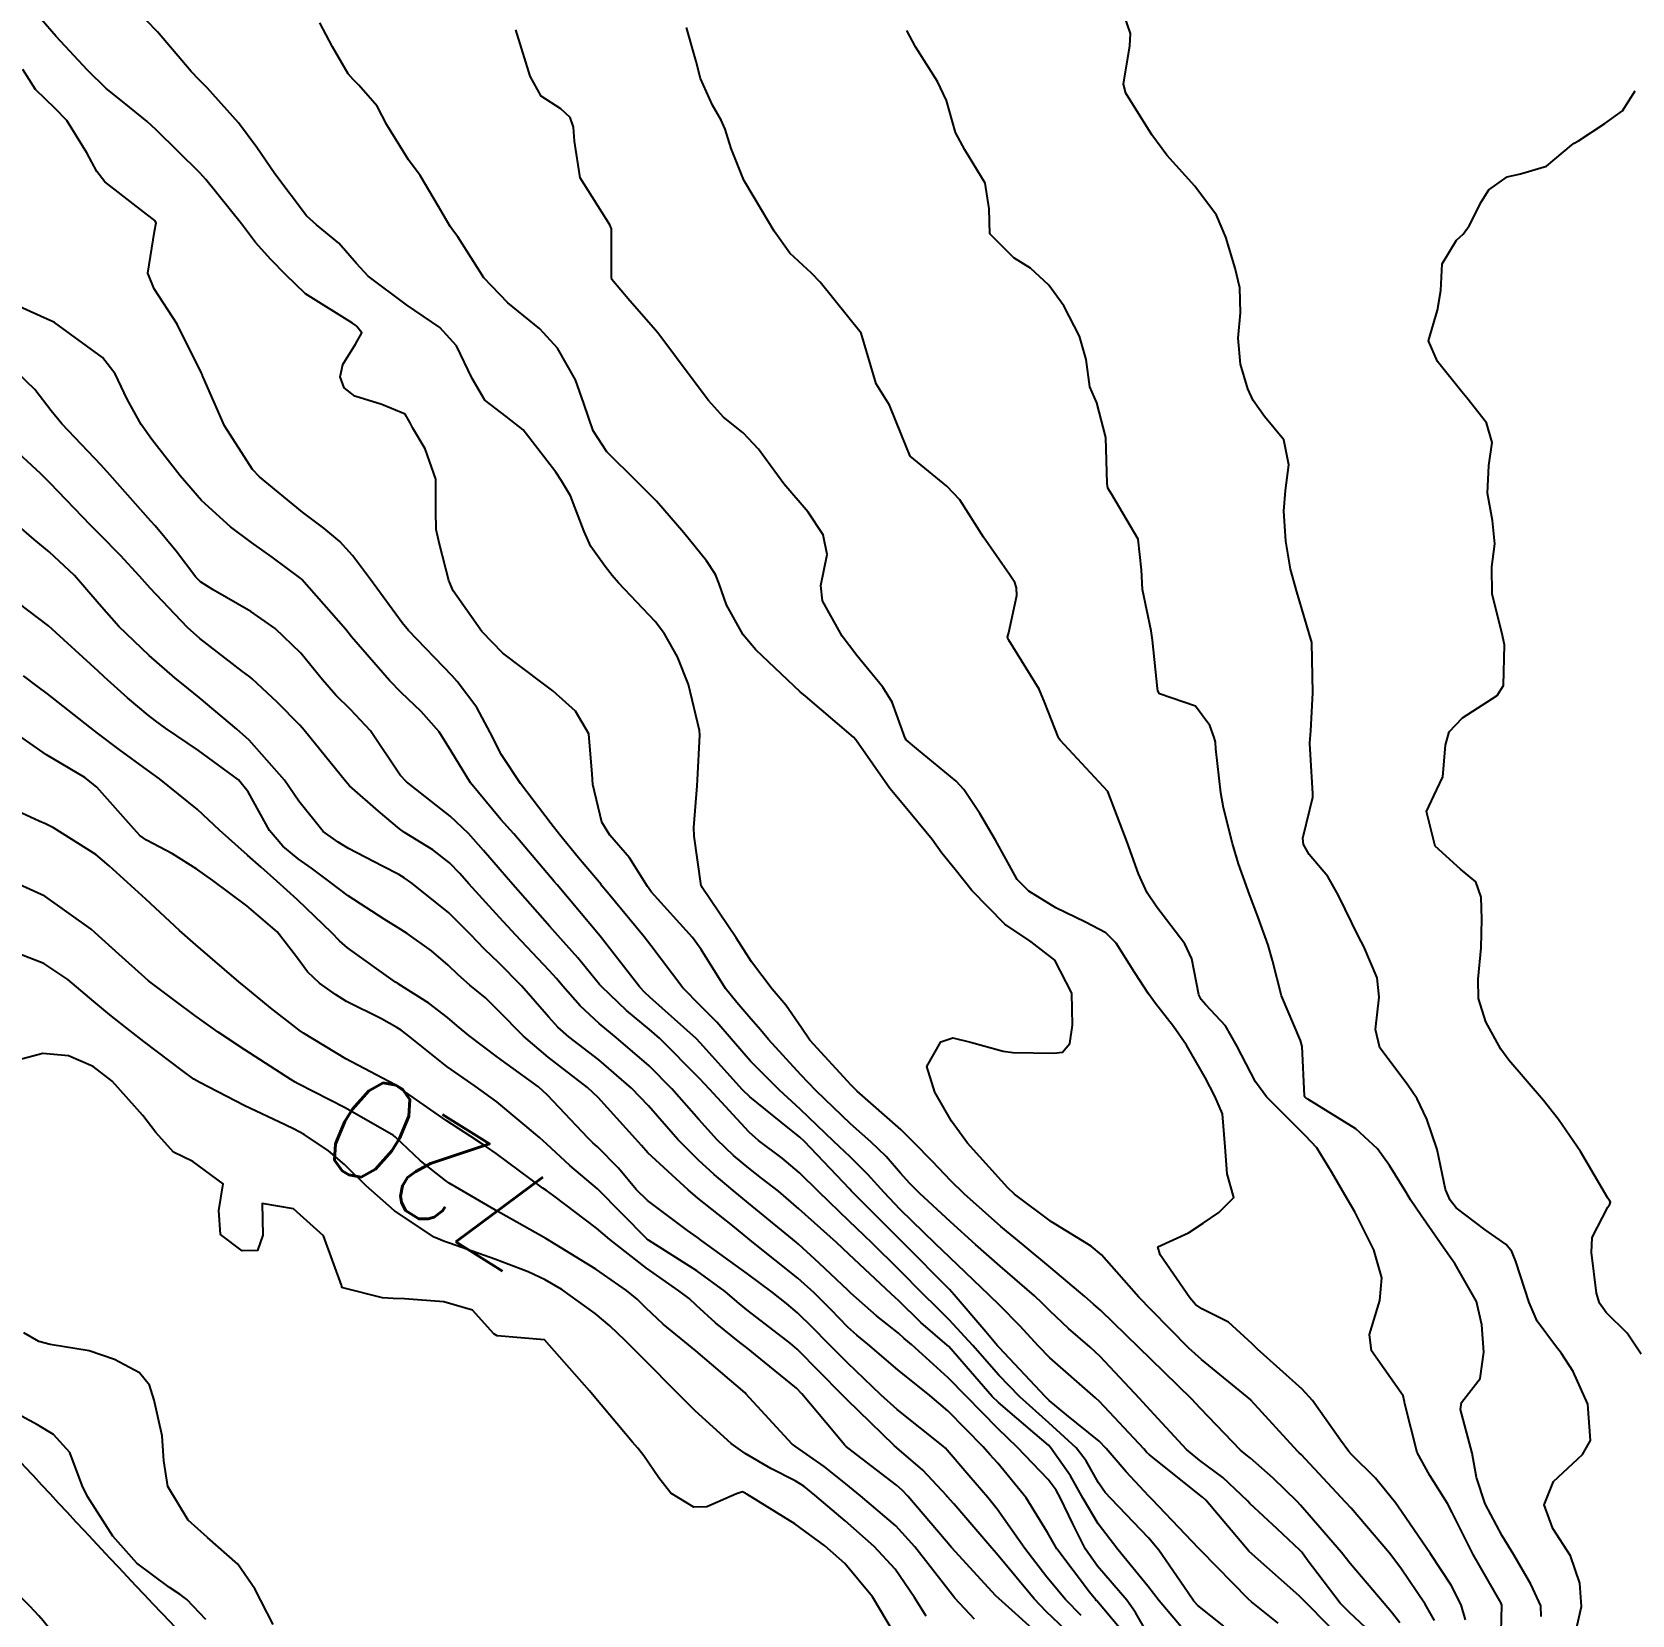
# Model space of a CAD drawing. Header units: metres. Extents: x 318500 to 325275, y 7408834 to 7428799.
# Drawn here: x 320103.9 to 320167.2, y 7413074.7 to 7413137.4 of the extents above; entities that cross this region are included whole.
import ezdxf
from ezdxf.enums import TextEntityAlignment as Align

# ---------------------------------------------------------------- set-up
doc = ezdxf.new("R2010")
doc.units = ezdxf.units.M
doc.header["$MEASUREMENT"] = 0
for name, color, linetype in [('Cotas', 45, 'Continuous'), ('Curvas de Nivel 1m', 11, 'Continuous'), ('Curvas de Nivel 5m', 15, 'Continuous'), ('Hidrografia', 140, 'Continuous')]:
    doc.layers.add(name, color=color, linetype=linetype)
doc.styles.add('Style-STANDARD', font='STANDARD.shx')

msp = doc.modelspace()

# ---------------------------------------------------------------- linework, layer by layer
at = {"layer": 'Curvas de Nivel 1m', "flags": 128}
for points, elevation in [([(320165.013, 7413074.019), (320165.247, 7413075.062), (320165.173, 7413075.975), (320164.805, 7413077.069), (320164.116, 7413078.141), (320163.764, 7413079.085), (320164.139, 7413080.009), (320165.282, 7413081.069), (320165.599, 7413081.625), (320165.494, 7413083.067), (320164.909, 7413084.363), (320164.454, 7413085.078), (320164.213, 7413085.378), (320163.487, 7413086.355), (320163.179, 7413087.096), (320162.644, 7413088.715), (320162.486, 7413089.107), (320162.264, 7413089.385), (320161.43, 7413089.966), (320160.286, 7413090.842), (320160.044, 7413091.142), (320159.87, 7413091.568), (320159.529, 7413093.148), (320159.128, 7413094.352), (320158.747, 7413095.156), (320158.349, 7413095.738), (320157.27, 7413097.177), (320157.097, 7413097.899), (320157.234, 7413099.177), (320157.165, 7413099.942), (320156.635, 7413101.187), (320156.426, 7413101.576), (320155.627, 7413103.202), (320155.203, 7413103.954), (320154.466, 7413104.827), (320154.244, 7413105.222), (320154.221, 7413105.475), (320154.491, 7413106.6), (320154.617, 7413107.099), (320154.62, 7413107.218), (320154.524, 7413108.788), (320154.5, 7413109.22), (320154.502, 7413109.249), (320154.535, 7413109.722), (320154.62, 7413111.219), (320154.58, 7413113.22), (320153.977, 7413115.226), (320153.737, 7413116.111), (320153.549, 7413117.231), (320153.473, 7413118.407), (320153.529, 7413119.231), (320153.664, 7413120.241), (320153.467, 7413121.232), (320152.699, 7413122.163), (320152.258, 7413122.799), (320152.045, 7413123.25), (320151.746, 7413124.233), (320151.666, 7413125.256), (320151.746, 7413126.264), (320151.722, 7413127.256), (320151.544, 7413128.025), (320151.177, 7413129.264), (320150.803, 7413130.134), (320149.944, 7413131.283), (320148.838, 7413132.505), (320148.243, 7413133.306), (320147.219, 7413134.964), (320147.117, 7413135.318), (320147.378, 7413136.83), (320147.394, 7413137.315), (320146.921, 7413138.709)], 736), ([(320158.062, 7413074.408), (320157.733, 7413074.832), (320157.431, 7413075.17), (320156.094, 7413076.765), (320155.746, 7413077.194), (320154.128, 7413079.07), (320154, 7413079.212), (320153.045, 7413080.133), (320152.147, 7413080.925), (320151.97, 7413081.065), (320151.755, 7413081.246), (320150.174, 7413082.899), (320149.811, 7413083.274), (320148.203, 7413084.841), (320147.73, 7413085.305), (320146.224, 7413086.768), (320145.934, 7413087.031), (320145.596, 7413087.33), (320144.247, 7413088.468), (320143.147, 7413089.367), (320142.271, 7413090.093), (320140.812, 7413091.395), (320140.295, 7413091.911), (320139.561, 7413092.669), (320138.832, 7413093.422), (320138.318, 7413093.935), (320136.586, 7413095.456), (320136.343, 7413095.688), (320134.716, 7413097.477), (320134.375, 7413097.96), (320133.757, 7413098.863), (320133.221, 7413099.498), (320132.406, 7413100.571), (320131.795, 7413101.519), (320130.45, 7413103.514), (320130.432, 7413103.54), (320130.413, 7413103.578), (320130.129, 7413105.543), (320130.124, 7413105.894), (320130.251, 7413107.542), (320130.269, 7413107.777), (320130.355, 7413109.542), (320130.344, 7413109.73), (320129.906, 7413111.546), (320129.472, 7413112.645), (320128.959, 7413113.556), (320128.587, 7413114.046), (320127.139, 7413115.582), (320126.894, 7413115.867), (320126.616, 7413116.219), (320126.041, 7413117.016), (320125.783, 7413117.603), (320125.239, 7413119.024), (320124.888, 7413119.617), (320124.665, 7413119.953), (320123.369, 7413121.633), (320122.695, 7413122.155), (320121.85, 7413122.801), (320121.349, 7413123.66), (320120.729, 7413124.953), (320120.065, 7413125.68), (320118.753, 7413126.585), (320117.237, 7413127.715), (320116.775, 7413128.213), (320116.079, 7413129.026), (320115.189, 7413129.744), (320114.795, 7413130.099), (320113.54, 7413131.769), (320112.835, 7413132.809), (320112.108, 7413133.787), (320110.864, 7413135.172), (320110.546, 7413135.484), (320110.227, 7413135.81), (320108.893, 7413137.38), (320108.466, 7413137.837)], 731), ([(320159.433, 7413074.508), (320159.06, 7413075.145), (320158.091, 7413076.574), (320157.642, 7413077.167), (320156.126, 7413078.949), (320155.911, 7413079.192), (320154.149, 7413081.069), (320154.077, 7413081.139), (320154.003, 7413081.212), (320152.18, 7413083.217), (320152.156, 7413083.24), (320150.203, 7413084.832), (320149.713, 7413085.277), (320148.966, 7413086.037), (320148.225, 7413086.785), (320147.731, 7413087.305), (320146.255, 7413088.981), (320145.837, 7413089.326), (320144.274, 7413090.286), (320142.81, 7413091.372), (320142.548, 7413091.632), (320142.295, 7413091.901), (320140.947, 7413093.394), (320140.323, 7413094.269), (320139.656, 7413095.41), (320139.337, 7413096.433), (320139.9, 7413097.407), (320140.372, 7413097.569), (320141.074, 7413097.393), (320142.365, 7413097.04), (320142.747, 7413096.992), (320144.364, 7413096.966), (320144.713, 7413096.996), (320144.999, 7413097.341), (320145.109, 7413098.07), (320145.077, 7413099.34), (320144.409, 7413100.637), (320143.473, 7413101.364), (320142.43, 7413102.067), (320141.127, 7413103.393), (320140.458, 7413104.235), (320139.928, 7413104.872), (320139.546, 7413105.414), (320138.489, 7413106.706), (320137.876, 7413107.439), (320136.528, 7413109.358), (320136.439, 7413109.461), (320134.546, 7413111.088), (320134.328, 7413111.264), (320134.085, 7413111.487), (320132.571, 7413112.918), (320132.067, 7413113.518), (320131.413, 7413114.712), (320131.118, 7413115.532), (320130.983, 7413115.904), (320130.619, 7413116.441), (320129.728, 7413117.549), (320128.649, 7413118.807), (320127.883, 7413119.572), (320126.678, 7413120.76), (320126.135, 7413121.598), (320125.773, 7413122.676), (320125.444, 7413123.609), (320124.729, 7413124.866), (320124.023, 7413125.627), (320122.755, 7413126.66), (320121.812, 7413127.654), (320121.406, 7413128.29), (320120.786, 7413129.271), (320120.613, 7413129.498), (320120.482, 7413129.675), (320120.016, 7413130.467), (320119.299, 7413131.693), (320118.829, 7413132.325), (320117.97, 7413133.709), (320117.586, 7413134.442), (320116.866, 7413135.28), (320116.638, 7413135.494), (320116.45, 7413135.726), (320115.823, 7413136.798), (320115.327, 7413137.744)], 732), ([(320160.658, 7413074.531), (320160.483, 7413075.126), (320160.082, 7413075.908), (320159.274, 7413077.142), (320158.125, 7413078.818), (320157.881, 7413079.164), (320157.097, 7413080.133), (320156.149, 7413081.074), (320156.04, 7413081.191), (320155.714, 7413081.639), (320154.596, 7413083.214), (320154.187, 7413083.658), (320152.421, 7413085.238), (320152.212, 7413085.457), (320151.275, 7413086.309), (320150.226, 7413086.836), (320149.968, 7413087.015), (320149.744, 7413087.277), (320148.572, 7413088.978), (320148.483, 7413089.297), (320149.695, 7413089.852), (320150.274, 7413090.225), (320150.893, 7413090.649), (320151.488, 7413091.252), (320151.226, 7413092.182), (320151.144, 7413093.257), (320151.034, 7413094.555), (320150.741, 7413095.264), (320150.351, 7413095.999), (320149.612, 7413097.281), (320149.099, 7413098.011), (320148.386, 7413098.919), (320148.109, 7413099.303), (320147.576, 7413100.134), (320146.835, 7413101.316), (320146.426, 7413101.728), (320145.618, 7413102.146), (320144.441, 7413102.717), (320143.372, 7413103.366), (320142.916, 7413103.834), (320142.463, 7413104.657), (320142.061, 7413105.384), (320141.432, 7413106.444), (320140.806, 7413107.397), (320140.505, 7413107.726), (320138.933, 7413109.015), (320138.529, 7413109.362), (320138.489, 7413109.431), (320137.964, 7413110.858), (320137.606, 7413111.444), (320136.569, 7413112.705), (320135.989, 7413113.466), (320135.211, 7413114.864), (320135.144, 7413115.475), (320135.4, 7413116.694), (320135.235, 7413117.474), (320134.643, 7413118.379), (320133.677, 7413119.495), (320132.68, 7413120.869), (320132.067, 7413121.519), (320131.3, 7413122.135), (320130.702, 7413122.787), (320130.139, 7413123.546), (320128.738, 7413125.417), (320128.624, 7413125.562), (320127.591, 7413126.744), (320126.883, 7413127.588), (320126.859, 7413127.677), (320126.863, 7413129.589), (320126.792, 7413129.745), (320125.623, 7413131.608), (320125.399, 7413133.054), (320125.362, 7413133.612), (320125.232, 7413133.993), (320124.857, 7413134.339), (320124.076, 7413134.841), (320123.642, 7413135.632), (320123.074, 7413137.461)], 733), ([(320162.054, 7413073.532), (320162.094, 7413075.11), (320162.071, 7413075.189), (320160.959, 7413077.121), (320160.125, 7413078.772), (320159.944, 7413079.133), (320159.238, 7413080.241), (320158.742, 7413081.151), (320158.259, 7413083.079), (320158.248, 7413083.159), (320158.184, 7413083.401), (320156.933, 7413085.179), (320156.86, 7413085.824), (320157.269, 7413087.174), (320157.348, 7413088.069), (320157.028, 7413089.178), (320156.282, 7413090.673), (320155.97, 7413091.195), (320155.354, 7413092.258), (320154.779, 7413093.213), (320154.317, 7413093.707), (320152.787, 7413095.236), (320152.349, 7413095.825), (320151.605, 7413097.251), (320151.16, 7413098.04), (320150.386, 7413098.875), (320150.195, 7413099.08), (320150.101, 7413099.274), (320149.82, 7413100.687), (320149.548, 7413101.283), (320148.441, 7413102.732), (320148.063, 7413103.304), (320147.711, 7413104.054), (320147.266, 7413105.312), (320146.5, 7413107.32), (320144.619, 7413109.349), (320144.579, 7413109.398), (320144.531, 7413109.483), (320144.016, 7413110.829), (320143.78, 7413111.362), (320142.579, 7413113.313), (320142.542, 7413113.38), (320142.534, 7413113.427), (320142.583, 7413113.612), (320142.908, 7413115.073), (320142.888, 7413115.376), (320142.818, 7413115.583), (320142.615, 7413115.909), (320141.581, 7413117.39), (320140.652, 7413118.86), (320140.13, 7413119.408), (320138.677, 7413120.585), (320138.336, 7413121.435), (320137.869, 7413122.609), (320137.335, 7413123.451), (320136.74, 7413125.46), (320135.118, 7413127.477), (320134.773, 7413127.83), (320133.918, 7413128.629), (320133.297, 7413129.502), (320132.802, 7413130.343), (320132.106, 7413131.521), (320131.605, 7413132.762), (320131.358, 7413133.532), (320131.209, 7413133.89), (320130.859, 7413134.488), (320130.383, 7413135.545), (320130.21, 7413136.217), (320129.832, 7413137.551)], 734), ([(320156.053, 7413073.475), (320154.345, 7413075.207), (320154.074, 7413075.478), (320152.1, 7413077.24), (320150.376, 7413079.266), (320150.251, 7413079.388), (320150.132, 7413079.484), (320149.195, 7413080.224), (320148.148, 7413081.06), (320148.029, 7413081.172), (320147.923, 7413081.293), (320146.178, 7413083.17), (320146.021, 7413083.322), (320144.203, 7413084.902), (320143.754, 7413085.357), (320143.017, 7413086.167), (320142.226, 7413086.967), (320141.807, 7413087.384), (320140.252, 7413088.869), (320139.688, 7413089.409), (320138.28, 7413090.766), (320137.65, 7413091.44), (320137.011, 7413092.163), (320136.304, 7413092.857), (320135.665, 7413093.466), (320134.329, 7413094.739), (320133.51, 7413095.492), (320132.357, 7413096.649), (320131.601, 7413097.522), (320131.034, 7413098.188), (320130.383, 7413098.836), (320129.692, 7413099.547), (320128.415, 7413101.221), (320128.161, 7413101.564), (320126.709, 7413103.323), (320126.486, 7413103.589), (320126.473, 7413103.612), (320126.45, 7413103.632), (320125.554, 7413104.697), (320124.809, 7413105.615), (320124.476, 7413106.042), (320123.26, 7413107.632), (320122.517, 7413108.762), (320122.064, 7413109.647), (320121.533, 7413110.648), (320120.761, 7413111.667), (320120.553, 7413111.891), (320118.828, 7413113.696), (320118.584, 7413113.993), (320117.331, 7413115.713), (320116.619, 7413116.656), (320116.113, 7413117.216), (320115.481, 7413117.737), (320114.639, 7413118.372), (320112.931, 7413119.776), (320112.664, 7413120.064), (320111.553, 7413121.791), (320110.709, 7413123.716), (320110.684, 7413123.775), (320110.677, 7413123.8), (320110.64, 7413123.872), (320109.673, 7413125.816), (320108.761, 7413127.21), (320108.519, 7413127.834), (320108.787, 7413129.482), (320108.852, 7413129.829), (320108.791, 7413129.918), (320108.463, 7413130.167), (320106.814, 7413131.45), (320106.496, 7413131.863), (320106.104, 7413132.594), (320105.306, 7413133.875), (320104.855, 7413134.356), (320104.067, 7413135.097), (320103.573, 7413135.899)], 729), ([(320167.607, 7413085.039), (320167.053, 7413085.882), (320166.226, 7413086.701), (320165.953, 7413087.063), (320165.836, 7413087.464), (320165.643, 7413089.066), (320165.666, 7413089.669), (320166.287, 7413090.869), (320166.365, 7413090.983), (320166.391, 7413091.058), (320166.356, 7413091.124), (320166.292, 7413091.221), (320165.202, 7413093.071), (320164.329, 7413094.332), (320163.737, 7413095.089), (320162.364, 7413096.689), (320162.048, 7413097.115), (320161.458, 7413098.201), (320161.166, 7413099.128), (320161.157, 7413099.885), (320161.27, 7413101.127), (320161.303, 7413102.261), (320161.28, 7413103.128), (320161.068, 7413103.742), (320160.461, 7413104.247), (320159.457, 7413105.15), (320159.115, 7413106.53), (320159.402, 7413107.151), (320159.762, 7413107.896), (320159.867, 7413109.147), (320160.005, 7413109.676), (320160.541, 7413110.231), (320161.906, 7413111.12), (320162.153, 7413111.519), (320162.196, 7413113.116), (320162.099, 7413113.605), (320161.704, 7413115.124), (320161.703, 7413116.206), (320161.811, 7413117.122), (320161.727, 7413118.041), (320161.524, 7413119.127), (320161.584, 7413120.219), (320161.705, 7413121.125), (320161.48, 7413121.911), (320160.708, 7413122.903), (320160.508, 7413123.142), (320159.545, 7413124.335), (320159.186, 7413125.156), (320159.544, 7413126.366), (320159.678, 7413127.151), (320159.734, 7413128.197), (320160.303, 7413129.145), (320160.561, 7413129.375), (320160.798, 7413129.701), (320161.282, 7413130.664), (320161.579, 7413131.129), (320162.3, 7413131.646), (320162.83, 7413131.761), (320163.855, 7413132.075), (320164.847, 7413132.896), (320164.949, 7413132.979), (320165.121, 7413133.077), (320166.166, 7413133.758), (320166.862, 7413134.255), (320167.368, 7413135.053)], 737), ([(320153.242, 7413074.403), (320152.184, 7413075.238), (320152.072, 7413075.343), (320150.183, 7413077.269), (320150.101, 7413077.357), (320148.26, 7413079.289), (320148.131, 7413079.422), (320147.228, 7413080.391), (320146.443, 7413081.316), (320146.154, 7413081.607), (320144.869, 7413082.64), (320144.178, 7413083.215), (320144.039, 7413083.351), (320142.209, 7413085.304), (320142.14, 7413085.381), (320141.67, 7413085.931), (320140.428, 7413087.398), (320140.233, 7413087.609), (320138.429, 7413089.427), (320138.263, 7413089.599), (320136.399, 7413091.458), (320136.344, 7413091.513), (320136.291, 7413091.571), (320134.481, 7413093.478), (320134.312, 7413093.639), (320133.579, 7413094.233), (320132.336, 7413095.226), (320132.045, 7413095.514), (320130.368, 7413097.375), (320130.208, 7413097.542), (320128.386, 7413099.176), (320128.181, 7413099.356), (320127.979, 7413099.566), (320126.42, 7413101.59), (320124.713, 7413103.616), (320124.595, 7413103.761), (320124.453, 7413103.925), (320122.994, 7413105.635), (320122.479, 7413106.212), (320121.282, 7413107.658), (320120.519, 7413108.909), (320120.047, 7413109.677), (320119.334, 7413110.484), (320118.545, 7413111.231), (320118.074, 7413111.705), (320116.576, 7413113.444), (320116.345, 7413113.724), (320114.609, 7413115.714), (320114.571, 7413115.751), (320113.442, 7413116.591), (320112.624, 7413117.179), (320111.79, 7413117.788), (320110.646, 7413118.836), (320109.802, 7413119.813), (320108.681, 7413121.244), (320108.253, 7413121.837), (320107.702, 7413122.847), (320107.219, 7413123.852), (320106.72, 7413124.499), (320104.825, 7413125.879), (320104.741, 7413125.926), (320104.675, 7413125.947), (320102.754, 7413126.821)], 728), ([(320151.087, 7413074.281), (320150.068, 7413075.1), (320149.902, 7413075.272), (320149.504, 7413075.851), (320148.52, 7413077.286), (320148.107, 7413077.779), (320146.629, 7413079.313), (320146.391, 7413079.574), (320146.136, 7413079.948), (320145.644, 7413080.827), (320145.248, 7413081.334), (320144.165, 7413082.326), (320143.022, 7413083.362), (320142.193, 7413084.215), (320141.156, 7413085.391), (320140.22, 7413086.408), (320139.721, 7413086.903), (320139.199, 7413087.415), (320138.244, 7413088.386), (320137.158, 7413089.447), (320136.273, 7413090.304), (320135.072, 7413091.472), (320134.297, 7413092.218), (320133.614, 7413092.801), (320132.679, 7413093.504), (320132.315, 7413093.829), (320130.745, 7413095.534), (320130.346, 7413095.957), (320128.767, 7413097.556), (320128.373, 7413097.899), (320127.455, 7413098.649), (320126.475, 7413099.589), (320126.391, 7413099.682), (320125.536, 7413100.732), (320124.743, 7413101.615), (320124.425, 7413101.968), (320122.956, 7413103.635), (320122.456, 7413104.213), (320121.8, 7413104.987), (320121.203, 7413105.659), (320120.48, 7413106.338), (320118.754, 7413107.696), (320118.504, 7413107.968), (320117.328, 7413109.712), (320116.538, 7413110.561), (320115.951, 7413111.136), (320115.431, 7413111.737), (320114.566, 7413112.788), (320113.552, 7413113.765), (320112.59, 7413114.441), (320111.103, 7413115.294), (320110.607, 7413115.61), (320110.422, 7413115.803), (320109.642, 7413116.836), (320108.808, 7413117.827), (320108.633, 7413118.023), (320107.019, 7413119.855), (320106.666, 7413120.233), (320105.112, 7413121.876), (320104.695, 7413122.38), (320104.042, 7413123.229), (320103.352, 7413123.9)], 727), ([(320150.052, 7413073.488), (320148.53, 7413075.285), (320148.079, 7413075.858), (320146.899, 7413077.308), (320146.115, 7413078.325), (320145.526, 7413079.329), (320145.029, 7413080.226), (320144.239, 7413081.349), (320144.151, 7413081.441), (320143.622, 7413081.891), (320142.176, 7413083.126), (320141.93, 7413083.374), (320140.209, 7413085.343), (320140.15, 7413085.401), (320139.107, 7413086.305), (320138.227, 7413087.162), (320138.09, 7413087.293), (320137.927, 7413087.435), (320136.253, 7413089.008), (320135.764, 7413089.465), (320134.28, 7413090.804), (320133.466, 7413091.492), (320132.803, 7413092.01), (320132.299, 7413092.407), (320131.694, 7413092.909), (320131.049, 7413093.529), (320130.322, 7413094.331), (320129.257, 7413095.551), (320128.354, 7413096.46), (320127.044, 7413097.58), (320126.673, 7413097.886), (320126.375, 7413098.138), (320125.62, 7413098.839), (320124.941, 7413099.612), (320124.692, 7413099.913), (320124.399, 7413100.232), (320123.077, 7413101.633), (320122.43, 7413102.332), (320121.221, 7413103.658), (320120.862, 7413104.072), (320120.458, 7413104.491), (320119.792, 7413105.009), (320118.67, 7413105.697), (320118.472, 7413105.839), (320117.646, 7413106.545), (320116.497, 7413107.544), (320116.334, 7413107.722), (320115.542, 7413108.707), (320114.709, 7413109.747), (320114.624, 7413109.842), (320114.532, 7413109.939), (320113.628, 7413110.851), (320112.639, 7413111.779), (320112.551, 7413111.854), (320112.266, 7413112.071), (320110.574, 7413113.376), (320110.085, 7413113.807), (320108.603, 7413115.366), (320108.181, 7413115.836), (320107.433, 7413116.663), (320106.626, 7413117.481), (320106.254, 7413117.864), (320104.655, 7413119.523), (320104.287, 7413119.886), (320102.682, 7413121.373)], 726), ([(320146.961, 7413074.208), (320146.07, 7413075.277), (320146.045, 7413075.296), (320146.027, 7413075.321), (320145.78, 7413075.619), (320144.49, 7413077.344), (320144.109, 7413077.982), (320143.275, 7413079.359), (320142.144, 7413080.729), (320141.84, 7413081.068), (320141.565, 7413081.379), (320140.171, 7413082.798), (320139.46, 7413083.411), (320138.195, 7413084.428), (320137, 7413085.442), (320136.568, 7413085.801), (320136.217, 7413086.118), (320135.555, 7413086.798), (320134.889, 7413087.473), (320134.239, 7413088.056), (320132.418, 7413089.508), (320132.262, 7413089.637), (320131.662, 7413090.126), (320130.285, 7413091.219), (320129.891, 7413091.544), (320128.305, 7413093.02), (320128.046, 7413093.302), (320127.813, 7413093.567), (320126.334, 7413095.2), (320125.912, 7413095.596), (320124.358, 7413096.806), (320123.377, 7413097.63), (320122.38, 7413098.647), (320121.882, 7413099.144), (320121.264, 7413099.657), (320120.796, 7413100.064), (320120.402, 7413100.445), (320119.738, 7413101.008), (320118.778, 7413101.695), (320118.423, 7413101.925), (320117.873, 7413102.261), (320116.442, 7413103.187), (320115.733, 7413103.731), (320114.997, 7413104.283), (320114.459, 7413104.655), (320113.853, 7413105.148), (320113.336, 7413105.767), (320112.493, 7413107.308), (320112.107, 7413107.784), (320110.517, 7413108.941), (320109.221, 7413109.82), (320108.82, 7413110.113), (320108.535, 7413110.336), (320107.717, 7413111.018), (320106.791, 7413111.856), (320106.553, 7413112.078), (320104.58, 7413113.88), (320102.602, 7413115.369)], 724), ([(320145.441, 7413074.707), (320144.834, 7413075.339), (320144.083, 7413076.223), (320143.219, 7413077.359), (320142.123, 7413078.908), (320141.758, 7413079.376), (320140.999, 7413080.248), (320140.149, 7413081.251), (320140.077, 7413081.329), (320139.99, 7413081.402), (320138.171, 7413082.86), (320137.522, 7413083.437), (320136.199, 7413084.701), (320135.435, 7413085.462), (320134.831, 7413086.088), (320134.222, 7413086.684), (320133.789, 7413087.05), (320133.215, 7413087.495), (320132.241, 7413088.225), (320130.433, 7413089.537), (320130.262, 7413089.659), (320129.871, 7413089.938), (320128.283, 7413091.122), (320127.834, 7413091.567), (320127.135, 7413092.414), (320126.307, 7413093.251), (320126.129, 7413093.413), (320125.942, 7413093.596), (320124.335, 7413095.299), (320123.973, 7413095.624), (320122.357, 7413096.804), (320121.214, 7413097.657), (320120.75, 7413098.04), (320120.377, 7413098.369), (320119.634, 7413098.933), (320118.419, 7413099.7), (320118.403, 7413099.712), (320118.323, 7413099.769), (320116.411, 7413101.128), (320116.099, 7413101.408), (320115.797, 7413101.729), (320114.439, 7413103.03), (320113.617, 7413103.762), (320113.002, 7413104.318), (320112.46, 7413104.797), (320111.348, 7413105.791), (320110.482, 7413106.606), (320108.976, 7413107.823), (320108.505, 7413108.16), (320107.38, 7413108.984), (320106.527, 7413109.627), (320106.219, 7413109.863), (320104.543, 7413111.179), (320104.142, 7413111.482), (320103.603, 7413111.894)], 723), ([(320144.838, 7413074.119), (320144.065, 7413074.861), (320143.586, 7413075.355), (320142.097, 7413077.153), (320141.916, 7413077.373), (320140.405, 7413079.117), (320140.165, 7413079.399), (320140.147, 7413079.417), (320140.13, 7413079.44), (320139.178, 7413080.452), (320138.149, 7413081.339), (320138.044, 7413081.431), (320136.177, 7413083.246), (320135.977, 7413083.453), (320134.206, 7413085.24), (320133.927, 7413085.484), (320132.951, 7413086.233), (320132.223, 7413086.795), (320131.831, 7413087.119), (320131.357, 7413087.523), (320130.242, 7413088.35), (320128.325, 7413089.559), (320128.261, 7413089.612), (320126.307, 7413091.59), (320125.212, 7413092.519), (320124.307, 7413093.356), (320124.019, 7413093.623), (320122.331, 7413095.031), (320121.465, 7413095.653), (320120.351, 7413096.427), (320118.765, 7413097.694), (320118.541, 7413097.867), (320118.373, 7413097.982), (320117.768, 7413098.314), (320116.383, 7413098.999), (320115.945, 7413099.286), (320115.306, 7413099.736), (320114.832, 7413100.179), (320114.405, 7413100.775), (320113.633, 7413101.762), (320112.435, 7413102.796), (320111.091, 7413103.794), (320110.454, 7413104.242), (320109.49, 7413104.844), (320108.466, 7413105.385), (320108.205, 7413105.572), (320107.96, 7413105.838), (320106.494, 7413107.488), (320106.021, 7413107.865), (320104.513, 7413108.762), (320102.881, 7413109.905)], 722), ([(320144.054, 7413073.703), (320142.185, 7413075.369), (320142.072, 7413075.477), (320140.311, 7413077.397), (320140.104, 7413077.638), (320138.587, 7413079.423), (320138.365, 7413079.659), (320138.134, 7413079.86), (320136.391, 7413081.204), (320136.149, 7413081.394), (320136.116, 7413081.417), (320136.081, 7413081.451), (320135.696, 7413081.917), (320134.397, 7413083.477), (320134.183, 7413083.697), (320133.129, 7413084.563), (320132.207, 7413085.304), (320131.94, 7413085.513), (320130.984, 7413086.289), (320130.224, 7413086.975), (320129.93, 7413087.246), (320129.533, 7413087.547), (320128.243, 7413088.455), (320126.802, 7413089.582), (320126.267, 7413090.028), (320124.588, 7413091.313), (320124.289, 7413091.523), (320124.144, 7413091.621), (320122.303, 7413092.987), (320121.916, 7413093.256), (320121.291, 7413093.655), (320120.319, 7413094.295), (320118.407, 7413095.631), (320118.34, 7413095.677), (320118.299, 7413095.7), (320116.355, 7413096.733), (320114.681, 7413097.745), (320114.499, 7413097.876), (320114.372, 7413097.973), (320113.367, 7413098.752), (320112.388, 7413099.556), (320112.119, 7413099.783), (320110.412, 7413101.249), (320109.776, 7413101.81), (320108.438, 7413103.057), (320107.569, 7413103.843), (320106.982, 7413104.379), (320106.46, 7413104.822), (320104.79, 7413105.877), (320104.472, 7413106.033), (320104.212, 7413106.146), (320102.485, 7413106.932)], 721), ([(320139.32, 7413074.669), (320138.85, 7413075.418), (320138.087, 7413076.536), (320137.262, 7413077.438), (320136.115, 7413078.449), (320134.907, 7413079.468), (320134.479, 7413079.82), (320134.136, 7413080.033), (320133.165, 7413080.52), (320132.146, 7413081.113), (320131.596, 7413081.516), (320130.169, 7413082.796), (320129.43, 7413083.541), (320128.199, 7413084.8), (320127.421, 7413085.572), (320126.804, 7413086.169), (320126.221, 7413086.66), (320124.901, 7413087.603), (320124.236, 7413087.991), (320123.561, 7413088.299), (320122.248, 7413088.81), (320120.492, 7413089.431), (320120.258, 7413089.505), (320119.843, 7413089.676), (320118.275, 7413090.719), (320117.153, 7413091.711), (320116.298, 7413092.548), (320115.669, 7413093.095), (320114.705, 7413093.744), (320114.313, 7413093.95), (320113.947, 7413094.124), (320112.327, 7413094.894), (320110.573, 7413095.798), (320110.342, 7413095.937), (320109.878, 7413096.276), (320108.364, 7413097.427), (320107.822, 7413097.838), (320107.009, 7413098.483), (320106.381, 7413099.008), (320105.35, 7413099.87), (320104.399, 7413100.511), (320103.415, 7413100.885)], 719), ([(320138.055, 7413073.97), (320137.193, 7413075.439), (320136.09, 7413076.759), (320135.304, 7413077.462), (320134.113, 7413078.328), (320132.223, 7413079.509), (320132.161, 7413079.541), (320132.13, 7413079.557), (320132.044, 7413079.598), (320131.806, 7413079.513), (320130.638, 7413079.009), (320130.122, 7413078.987), (320129.216, 7413079.544), (320128.731, 7413080.147), (320128.145, 7413081.016), (320127.903, 7413081.319), (320127.696, 7413081.567), (320126.177, 7413083.368), (320125.988, 7413083.592), (320124.21, 7413085.61), (320122.341, 7413085.768), (320122.212, 7413085.855), (320121.358, 7413086.79), (320120.225, 7413087.122), (320118.669, 7413087.242), (320118.226, 7413087.248), (320117.807, 7413087.277), (320116.23, 7413087.675), (320116.198, 7413087.689), (320116.187, 7413087.721), (320116.176, 7413087.775), (320115.467, 7413089.732), (320114.276, 7413090.795), (320113.043, 7413091.004), (320113.061, 7413089.762), (320112.86, 7413089.155), (320112.25, 7413089.134), (320111.396, 7413089.783), (320111.327, 7413090.732), (320111.499, 7413091.788), (320110.299, 7413092.673), (320109.532, 7413093.041), (320108.834, 7413093.822), (320108.32, 7413094.498), (320107.101, 7413095.849), (320106.349, 7413096.429), (320105.375, 7413096.85), (320104.356, 7413096.944), (320103.521, 7413096.724)], 718), ([(320113.471, 7413074.341), (320112.753, 7413075.763), (320112.084, 7413076.729), (320110.879, 7413077.788), (320110.11, 7413078.479), (320109.308, 7413079.812), (320109.153, 7413080.828), (320109.081, 7413081.816), (320108.772, 7413083.22), (320108.584, 7413083.824), (320108.187, 7413084.313), (320107.199, 7413084.836), (320106.2, 7413085.181), (320104.648, 7413085.429), (320104.205, 7413085.544), (320103.611, 7413085.889)], 717), ([(320110.815, 7413074.546), (320110.065, 7413075.332), (320109.796, 7413075.533), (320109.376, 7413075.81), (320108.084, 7413076.769), (320107.127, 7413077.84), (320106.123, 7413079.414), (320105.923, 7413079.853), (320105.432, 7413081.15), (320104.788, 7413081.87), (320104.156, 7413082.247), (320103.378, 7413082.676)], 716)]:
    msp.add_lwpolyline(points, dxfattribs=dict(at, elevation=elevation))
at = {"layer": 'Curvas de Nivel 5m', "flags": 128}
for points, elevation in [([(320156.909, 7413074.028), (320156.066, 7413074.817), (320155.699, 7413075.194), (320154.394, 7413076.908), (320154.173, 7413077.209), (320154.101, 7413077.292), (320153.209, 7413078.128), (320152.128, 7413079.137), (320152.03, 7413079.242), (320151.052, 7413080.169), (320150.146, 7413080.832), (320149.609, 7413081.275), (320148.173, 7413082.829), (320147.753, 7413083.296), (320146.205, 7413084.955), (320145.807, 7413085.326), (320144.943, 7413086.065), (320144.224, 7413086.746), (320143.924, 7413087.052), (320143.599, 7413087.359), (320142.247, 7413088.524), (320141.263, 7413089.39), (320140.273, 7413090.282), (320139.049, 7413091.419), (320138.664, 7413091.795), (320138.298, 7413092.209), (320137.731, 7413092.866), (320137.125, 7413093.448), (320136.321, 7413094.166), (320134.963, 7413095.474), (320134.349, 7413096.098), (320133.08, 7413097.499), (320132.753, 7413097.884), (320132.378, 7413098.319), (320131.827, 7413098.961), (320131.378, 7413099.525), (320130.413, 7413101.058), (320130.067, 7413101.544), (320128.446, 7413103.327), (320128.285, 7413103.562), (320127.574, 7413104.687), (320126.802, 7413105.585), (320126.478, 7413106.099), (320126.127, 7413107.596), (320126.093, 7413108.009), (320125.961, 7413109.599), (320125.433, 7413110.501), (320124.547, 7413111.3), (320124.115, 7413111.624), (320122.567, 7413112.797), (320121.738, 7413113.653), (320120.604, 7413115.265), (320120.424, 7413115.673), (320120.055, 7413117.109), (320119.924, 7413117.681), (320119.906, 7413118.416), (320119.915, 7413119.681), (320119.49, 7413120.876), (320119.001, 7413121.695), (320118.898, 7413121.903), (320118.696, 7413122.251), (320117.78, 7413122.629), (320116.702, 7413122.966), (320116.28, 7413123.3), (320116.132, 7413123.729), (320116.233, 7413124.212), (320116.73, 7413125.027), (320116.981, 7413125.473), (320116.785, 7413125.72), (320116.741, 7413125.761), (320116.612, 7413125.852), (320114.759, 7413127.011), (320113.98, 7413127.762), (320113.38, 7413128.375), (320112.783, 7413129.046), (320112.222, 7413129.786), (320110.816, 7413131.537), (320110.571, 7413131.804), (320108.845, 7413133.507), (320108.496, 7413133.835), (320107.582, 7413134.574), (320106.863, 7413135.145), (320106.125, 7413135.867), (320104.89, 7413137.204), (320104.291, 7413137.889)], 730), ([(320163.647, 7413074.667), (320163.635, 7413075.087), (320163.237, 7413075.938), (320162.574, 7413077.103), (320162.111, 7413077.852), (320161.433, 7413079.117), (320161.092, 7413080.169), (320160.921, 7413081.122), (320160.462, 7413082.849), (320160.502, 7413083.135), (320161.232, 7413084.087), (320161.375, 7413085.123), (320161.307, 7413086.21), (320161.095, 7413087.127), (320160.252, 7413088.607), (320159.859, 7413089.144), (320158.897, 7413090.538), (320158.484, 7413091.158), (320158.293, 7413091.467), (320157.651, 7413092.518), (320157.175, 7413093.177), (320156.322, 7413093.966), (320154.415, 7413095.143), (320154.34, 7413095.193), (320154.314, 7413095.22), (320154.287, 7413095.274), (320154.198, 7413097.222), (320154.131, 7413097.464), (320153.381, 7413099.23), (320153.022, 7413100.622), (320152.849, 7413101.236), (320152.437, 7413102.364), (320152.103, 7413103.245), (320151.668, 7413104.458), (320151.433, 7413105.256), (320151.085, 7413106.667), (320150.972, 7413107.263), (320150.78, 7413109.012), (320150.769, 7413109.266), (320150.714, 7413109.449), (320150.537, 7413109.935), (320149.965, 7413110.699), (320148.549, 7413111.185), (320148.48, 7413111.301), (320148.462, 7413111.39), (320148.276, 7413113.303), (320148.213, 7413113.676), (320147.877, 7413115.307), (320147.83, 7413116.096), (320147.705, 7413117.309), (320146.656, 7413119.074), (320146.505, 7413119.322), (320146.479, 7413119.507), (320146.427, 7413121.324), (320146.07, 7413122.696), (320145.79, 7413123.334), (320145.64, 7413124.422), (320145.382, 7413125.34), (320144.758, 7413126.534), (320144.172, 7413127.359), (320143.443, 7413128.037), (320142.781, 7413128.439), (320141.839, 7413129.39), (320141.812, 7413130.383), (320141.654, 7413131.392), (320140.84, 7413132.714), (320140.478, 7413133.406), (320140.117, 7413134.666), (320139.762, 7413135.417), (320138.89, 7413136.794), (320138.551, 7413137.435)], 735), ([(320148.057, 7413074.017), (320147.594, 7413074.826), (320147.251, 7413075.302), (320146.09, 7413076.653), (320145.62, 7413077.327), (320145.115, 7413078.335), (320144.634, 7413079.342), (320144.452, 7413079.664), (320144.137, 7413080.085), (320142.916, 7413081.362), (320142.161, 7413082.093), (320140.898, 7413083.389), (320140.191, 7413084.113), (320138.728, 7413085.422), (320138.45, 7413085.664), (320138.214, 7413085.871), (320137.349, 7413086.566), (320136.34, 7413087.458), (320136.232, 7413087.562), (320135.076, 7413088.643), (320134.259, 7413089.406), (320134.172, 7413089.481), (320132.283, 7413091.017), (320131.671, 7413091.519), (320130.923, 7413092.158), (320130.302, 7413092.726), (320129.492, 7413093.548), (320128.33, 7413094.874), (320127.661, 7413095.57), (320126.357, 7413096.692), (320125.176, 7413097.608), (320124.745, 7413097.986), (320124.378, 7413098.385), (320123.298, 7413099.631), (320122.403, 7413100.533), (320121.834, 7413101.072), (320121.285, 7413101.657), (320120.433, 7413102.519), (320118.961, 7413103.692), (320118.661, 7413103.906), (320118.453, 7413104.03), (320117.798, 7413104.365), (320116.463, 7413105.063), (320116.048, 7413105.309), (320115.458, 7413105.735), (320114.488, 7413106.93), (320113.921, 7413107.759), (320112.524, 7413109.348), (320112.042, 7413109.785), (320110.542, 7413111.041), (320110.122, 7413111.383), (320109.587, 7413111.814), (320108.563, 7413112.697), (320107.367, 7413113.848), (320106.593, 7413114.731), (320105.613, 7413115.87), (320104.619, 7413116.807), (320104.02, 7413117.285), (320103.318, 7413117.9)], 725), ([(320141.231, 7413074.552), (320140.445, 7413075.394), (320140.077, 7413075.859), (320138.869, 7413077.418), (320138.112, 7413078.247), (320136.716, 7413079.444), (320136.135, 7413079.912), (320135.275, 7413080.596), (320134.149, 7413081.39), (320134.094, 7413081.426), (320134.016, 7413081.482), (320132.18, 7413083.48), (320132.146, 7413083.51), (320130.205, 7413085.175), (320129.763, 7413085.537), (320128.902, 7413086.238), (320128.223, 7413086.878), (320127.878, 7413087.217), (320127.456, 7413087.572), (320126.242, 7413088.412), (320124.26, 7413089.62), (320122.277, 7413090.745), (320120.687, 7413091.664), (320120.438, 7413091.814), (320120.292, 7413091.914), (320119.31, 7413092.695), (320118.309, 7413093.642), (320118.231, 7413093.701), (320116.326, 7413094.793), (320114.46, 7413095.748), (320114.341, 7413095.817), (320114.174, 7413095.921), (320112.36, 7413097.093), (320111.301, 7413097.791), (320110.376, 7413098.445), (320109.6, 7413099.03), (320108.541, 7413099.828), (320108.392, 7413099.953), (320107.384, 7413100.867), (320106.418, 7413101.731), (320106.268, 7413101.862), (320104.439, 7413103.175), (320102.848, 7413103.904)], 720)]:
    msp.add_lwpolyline(points, dxfattribs=dict(at, elevation=elevation))
at = {"layer": 'Hidrografia'}
for points in [[(320101.297, 7413083.165, 0.01391), (320123.288, 7413060.303, 0.017687), (320144.3, 7413041.053, -0.067703), (320154.225, 7413029.948, -0.10916), (320160.504, 7413014.074, 0.140311), (320163.549, 7413007.572, -0.246708), (320165.805, 7412998.068, -0.084568), (320163.253, 7412992.342, 0.189151), (320161.291, 7412983.328, -0.274749), (320158.151, 7412975.391, 0.020579), (320150.779, 7412969.193, -0.062303), (320146.069, 7412965.862, 0.183818), (320140.87, 7412959.885, -0.214811), (320135.362, 7412954.268, -0.008118), (320122.707, 7412949.565, -0.043415), (320117.397, 7412948.193, -0.023375), (320102.682, 7412946.429, -0.063811)], [(320138.587, 7412967.101, 0.093318), (320148.616, 7412978.213, 0.063075), (320153.324, 7412988.697, 0.039142), (320154.311, 7412993.152, -0.121511), (320157.058, 7413000, 0.219562), (320158.235, 7413006.086, 0.082002), (320153.524, 7413017.08, -0.104452), (320151.561, 7413022.289, 0.196876), (320147.146, 7413029.638, 0.124602), (320144.871, 7413030.582, -0.095844), (320140.947, 7413031.953, -0.369678), (320140.162, 7413034.207, 0.240894), (320139.868, 7413037.147, 0.262312), (320136.336, 7413039.008, -0.37422), (320134.668, 7413040.38, 0.142935), (320133.295, 7413043.222, -0.005621), (320128.193, 7413049.003, 0.057907), (320124.656, 7413052.255, 0.013694), (320115.925, 7413058.232, -0.106684), (320110.232, 7413063.925, -0.043946), (320106.399, 7413071.2, 0.166092), (320101.003, 7413077.275, 0.077602)]]:
    msp.add_lwpolyline(points, format="xyb", dxfattribs=at)

# ---------------------------------------------------------------- texts
at = {"layer": 'Cotas', "style": 'Style-STANDARD'}
msp.add_text('720', height=4, rotation=147.92628, dxfattribs=at).set_placement((320120.042, 7413092.261, 720), align=Align.MIDDLE_CENTER)

doc.saveas('drawing.dxf')
